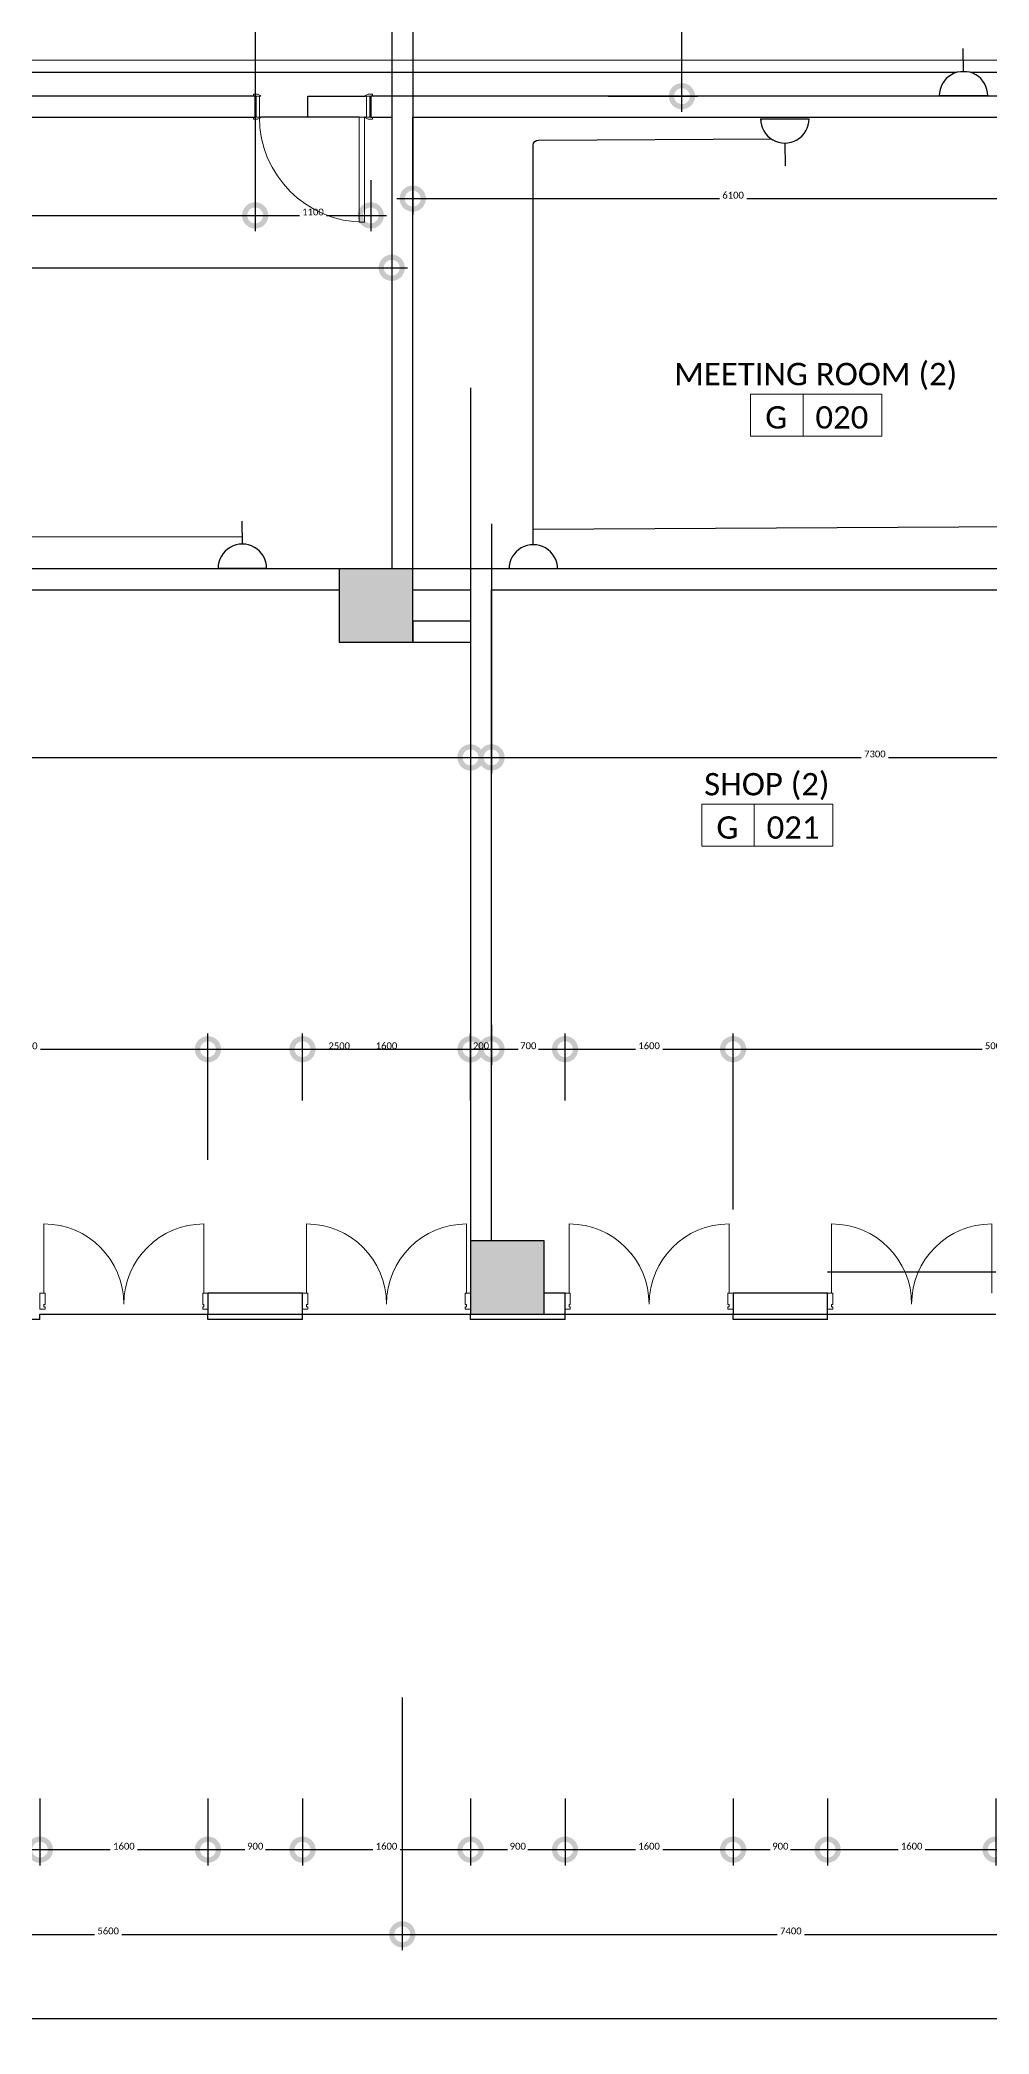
# Model space of a CAD drawing. Header units: metres. Extents: x 15.7 to 112.1, y 4.7 to 71.5.
# Drawn here: x 36.94 to 45.98, y 4.69 to 23.68 of the extents above; entities that cross this region are included whole.
import ezdxf

# ---------------------------------------------------------------- set-up
doc = ezdxf.new("R2010")
doc.units = ezdxf.units.M
doc.set_wipeout_variables(frame=1)
doc.linetypes.add('ECG_Line-Ptrn-Sold', pattern=[9144.001, 9144, -0.001])
doc.layers.get('0').update_dxf_attribs({"color": 3})
doc.layers.add('00', color=252, linetype='Continuous')
doc.layers.add('E-SOCKET', color=3, linetype='Continuous')
for name, color, linetype, lineweight in [('A-DIM', 7, 'Continuous', 5), ('A-DOOR', 5, 'Continuous', 5), ('A-TEXT', 7, 'ECG_Line-Ptrn-Sold', 13), ('A-WIN', 4, 'ECG_Line-Ptrn-Sold', 5)]:
    doc.layers.add(name, color=color, linetype=linetype, lineweight=lineweight)
doc.styles.add('Calibri', font='calibri.ttf', dxfattribs={"height": 0.212639})
doc.dimstyles.new('ECG_Dimn-Detl-100', dxfattribs={"dimscale": 0.3048, "dimtxt": 0.25, "dimasz": 1.312336, "dimexe": 0.492126, "dimexo": 0.0625, "dimgap": 0, "dimtad": 1, "dimdec": 0, "dimlfac": 1000, "dimzin": 0, "dimdsep": 46, "dimtxsty": 'Calibri', "dimblk1": 'DOTSMALL', "dimblk2": 'DOTSMALL', "dimsah": 1, "dimcen": 0.09, "dimdle": 0.492126, "dimazin": 0, "dimtfac": 1, "dimtdec": 4, "dimtix": 1, "dimtmove": 0, "dimatfit": 3, "dimfxl": 0.492126, "dimfxlon": 1, "dimtvp": 1, "dimtolj": 1, "dimtzin": 0, "dimarcsym": 2})
doc.dimstyles.new('ECG_Dimn-Detl-100_2', dxfattribs={"dimscale": 0.3048, "dimtxt": 0.25, "dimasz": 1.312336, "dimexe": 0.492126, "dimexo": 0.0625, "dimgap": 0, "dimtad": 1, "dimdec": 0, "dimlfac": 1000, "dimzin": 0, "dimdsep": 46, "dimtxsty": 'Calibri', "dimblk1": 'DOTSMALL', "dimblk2": 'DOTSMALL', "dimsah": 1, "dimcen": 0.09, "dimdle": 0.492126, "dimazin": 0, "dimtfac": 1, "dimtdec": 4, "dimtix": 1, "dimtmove": 0, "dimatfit": 3, "dimfxl": 0.492126, "dimfxlon": 1, "dimtvp": 1, "dimtolj": 1, "dimtzin": 0, "dimarcsym": 2})

# ---------------------------------------------------------------- blocks, each defined once
blk = doc.blocks.new('ECG_ Door-Single Leaf-Gnrc - 1100x2200 mm-2068461-GROUND FLOOR PLAN')
at = {"layer": 'A-DOOR'}
for p, q in [((-0.567, 0.12), (-0.527, 0.12)), ((-0.567, 0.1), (-0.567, 0.12)), ((-0.497, 0.1), (-0.55, 0.1)), ((-0.542, 0.1), (-0.51, 0.1)), ((-0.542, -0.1), (-0.542, 0.1)), ((-0.527, 0.12), (-0.501, 0.106)), ((-0.51, 0.1), (-0.51, -0.1)), ((0.55, 0.1), (0.497, 0.1)), ((0.501, 0.106), (0.527, 0.12)), ((0.51, 0.1), (0.542, 0.1)), ((0.51, -0.1), (0.51, 0.1)), ((0.527, 0.12), (0.567, 0.12)), ((0.542, 0.1), (0.542, -0.1)), ((0.567, 0.12), (0.567, 0.1)), ((-0.567, -0.12), (-0.567, -0.1)), ((-0.527, -0.12), (-0.567, -0.12)), ((-0.55, -0.1), (-0.497, -0.1)), ((-0.51, -0.1), (-0.542, -0.1)), ((-0.501, -0.106), (-0.527, -0.12)), ((0.44, -0.1), (0.49, -0.1)), ((0.44, -1.1), (0.44, -0.1)), ((0.44, -0.1), (0.44, -1.1)), ((0.49, -0.1), (0.44, -0.1)), ((0.49, -0.1), (0.49, -1.1)), ((0.49, -1.1), (0.49, -0.1)), ((0.497, -0.1), (0.55, -0.1)), ((0.527, -0.12), (0.501, -0.106)), ((0.542, -0.1), (0.51, -0.1)), ((0.567, -0.12), (0.527, -0.12)), ((0.567, -0.1), (0.567, -0.12)), ((0.49, -1.1), (0.44, -1.1)), ((0.44, -1.1), (0.49, -1.1))]:
    blk.add_line(p, q, dxfattribs=at)
for centre, radius, start, end in [((-0.505, 0.099), 0.00806, 7.125, 60.2551), ((0.505, 0.099), 0.00806, 119.7449, 172.875), ((0.49, -0.1), 1, 180, 270), ((-0.505, -0.099), 0.00806, 299.7449, 352.875), ((0.505, -0.099), 0.00806, 187.125, 240.2551)]:
    blk.add_arc(centre, radius, start, end, dxfattribs=at)
blk = doc.blocks.new('M_Door-Curtain-Wall-Double-Storefront - M_Door-Curtain-Wall-Double-Storefront-3337631-GROUND FLOOR PLAN')
at = {"layer": 'A-DOOR'}
for p, q in [((-0.762, 0.118), (-0.762, 0.778)), ((0.762, 0.118), (0.762, 0.778))]:
    blk.add_line(p, q, dxfattribs=at)
for centre, start, end in [((-0.762, 0.016), 0, 90), ((0.762, 0.016), 90, 180)]:
    blk.add_arc(centre, 0.762, start, end, dxfattribs=at)
blk = doc.blocks.new('Rectangular Mullion - ECG-RIGHT-END-MULION-DETAIL-3271408-GROUND FLOOR PLAN')
at = {"layer": 'A-WIN'}
for p, q in [((-0.05, 0.012), (-0.05, 0.032)), ((-0.05, 0.032), (0, 0.032)), ((-0.038, 0.012), (-0.05, 0.012)), ((-0.038, -0.012), (-0.038, 0.012)), ((0, 0.032), (0, -0.118)), ((-0.05, -0.118), (-0.05, -0.012)), ((-0.05, -0.012), (-0.038, -0.012)), ((0, -0.118), (-0.05, -0.118))]:
    blk.add_line(p, q, dxfattribs=at)
blk = doc.blocks.new('Rectangular Mullion - ECG-LEFT-END-MULION-DETAIL-3337275-GROUND FLOOR PLAN')
at = {"layer": 'A-WIN'}
for p, q in [((0, 0.032), (-0.05, 0.032)), ((-0.05, 0.032), (-0.05, 0.012)), ((-0.05, 0.012), (-0.038, 0.012)), ((-0.038, 0.012), (-0.038, -0.012)), ((0, -0.118), (0, 0.032)), ((-0.05, -0.012), (-0.05, -0.118)), ((-0.038, -0.012), (-0.05, -0.012)), ((-0.05, -0.118), (0, -0.118))]:
    blk.add_line(p, q, dxfattribs=at)
blk = doc.blocks.new('ECG_G-Tag-Room - ECG_G-Tag-Room-Engl-1568319-GROUND FLOOR PLAN')
at = {"layer": 'A-TEXT'}
for p, q in [((-0.00625, 0), (-0.00625, -0.004)), ((0.00625, 0), (-0.00625, 0)), ((-0.00125, -0.004), (-0.00125, 0)), ((0.00625, 0), (0.00625, -0.004)), ((0.00625, -0.004), (-0.00625, -0.004))]:
    blk.add_line(p, q, dxfattribs=at)
blk = doc.blocks.new('_DotSmall')
at = {"color": 0, "linetype": 'ByBlock', "const_width": 0.5}
blk.add_lwpolyline([(-0.0625, 0, 1), (0.0625, 0, 1)], format="xyb", close=True, dxfattribs=at)
blk = doc.blocks.new('SS')
at = {"color": 3}
blk.add_wipeout([(-0.231, 0), (-0.222, 0.062), (-0.202, 0.111), (-0.167, 0.159), (-0.126, 0.193), (-0.069, 0.22), (-0.025, 0.229), (0.05, 0.225), (0.112, 0.201), (0.155, 0.171), (0.195, 0.123), (0.218, 0.077), (0.229, 0.025), (0.229, 0)], dxfattribs=at)
at = {"layer": 'E-SOCKET', "color": 3}
for points in [[(0, 0.231), (-0.002, 0.449)], [(0.231, 0), (-0.231, 0)]]:
    blk.add_lwpolyline(points, dxfattribs=at)
blk.add_arc((0, 0), 0.231, 359.9102, 180.0898, dxfattribs=at)

msp = doc.modelspace()

# ---------------------------------------------------------------- hatches: boundary and pattern name
at = {"layer": '00'}
for points in [[(40.4939, 17.9473), (40.4939, 18.6473), (39.7939, 18.6473), (39.7939, 17.9473)], [(41.0439, 11.5473), (41.7439, 11.5473), (41.7439, 12.2473), (41.0439, 12.2473)]]:
    msp.add_hatch(color=256, dxfattribs=at).paths.add_polyline_path(points, flags=0)

# ---------------------------------------------------------------- linework, layer by layer
for p, q in [((38.9939, 23.1473), (32.9939, 23.1473)), ((38.9939, 22.9473), (38.9939, 23.1473)), ((39.4939, 22.9473), (39.4939, 23.1473)), ((39.4939, 23.1473), (40.0409, 23.1473)), ((46.5939, 23.1473), (40.0939, 23.1473)), ((40.0939, 23.1473), (40.0939, 22.9473)), ((32.9939, 22.9473), (38.9939, 22.9473)), ((39.9839, 22.9473), (39.0469, 22.9473)), ((40.0409, 22.9473), (40.0339, 22.9473)), ((40.0939, 22.9473), (40.2939, 22.9473)), ((40.2939, 22.9473), (40.2939, 18.6473)), ((40.4939, 18.6473), (40.4939, 22.9473)), ((40.4939, 22.9473), (46.5939, 22.9473)), ((39.7939, 18.6473), (29.4939, 18.6473)), ((40.2939, 18.6473), (39.7939, 18.6473)), ((39.7939, 18.6473), (39.7939, 18.4473)), ((40.4939, 18.6473), (40.2939, 18.6473)), ((47.3939, 18.6473), (40.4939, 18.6473)), ((40.4939, 18.4473), (40.4939, 18.6473)), ((29.4939, 18.4473), (39.7939, 18.4473)), ((39.7939, 18.4473), (39.7939, 17.9473)), ((40.4939, 18.4473), (41.0439, 18.4473)), ((40.4939, 17.9473), (40.4939, 18.4473)), ((41.0439, 18.4473), (41.0439, 18.1473)), ((41.2439, 18.4473), (47.3939, 18.4473)), ((41.2439, 12.2473), (41.2439, 18.4473)), ((41.0439, 18.1473), (40.4939, 18.1473)), ((40.4939, 18.1473), (40.4939, 17.9473)), ((39.7939, 17.9473), (40.4939, 17.9473)), ((40.4939, 17.9473), (41.0439, 17.9473)), ((41.0439, 17.9473), (41.0439, 12.2473)), ((41.2439, 12.2473), (41.0439, 12.2473)), ((41.0439, 12.2473), (41.0439, 11.5473)), ((41.7439, 12.2473), (41.2439, 12.2473)), ((41.7439, 11.7473), (41.7439, 12.2473)), ((46.0439, 11.9473), (44.4439, 11.9473)), ((39.4439, 11.7473), (38.5439, 11.7473)), ((38.5439, 11.7473), (38.5439, 11.5473)), ((39.4439, 11.5473), (39.4439, 11.7473)), ((41.9439, 11.7473), (41.7439, 11.7473)), ((41.7439, 11.5473), (41.7439, 11.7473)), ((41.9439, 11.5473), (41.9439, 11.7473)), ((44.4439, 11.7473), (43.5439, 11.7473)), ((43.5439, 11.7473), (43.5439, 11.5473)), ((44.4439, 11.5473), (44.4439, 11.7473)), ((36.9439, 11.4973), (36.3939, 11.4973)), ((36.9439, 11.4973), (36.9439, 11.5473)), ((36.9439, 11.5473), (38.5439, 11.5473)), ((38.5439, 11.5473), (39.4439, 11.5473)), ((38.5439, 11.4973), (38.5439, 11.5473)), ((39.4439, 11.4973), (38.5439, 11.4973)), ((39.4439, 11.4973), (39.4439, 11.5473)), ((39.4439, 11.5473), (41.0439, 11.5473)), ((41.0439, 11.5473), (41.7439, 11.5473)), ((41.0439, 11.4973), (41.0439, 11.5473)), ((41.9439, 11.4973), (41.0439, 11.4973)), ((41.7439, 11.5473), (41.9439, 11.5473)), ((41.9439, 11.5473), (43.5439, 11.5473)), ((41.9439, 11.4973), (41.9439, 11.5473)), ((43.5439, 11.5473), (44.4439, 11.5473)), ((43.5439, 11.4973), (43.5439, 11.5473)), ((44.4439, 11.4973), (43.5439, 11.4973)), ((44.4439, 11.4973), (44.4439, 11.5473)), ((44.4439, 11.5473), (46.0439, 11.5473))]:
    msp.add_line(p, q, dxfattribs=at)

# ---------------------------------------------------------------- block references
for name, p in [('ECG_ Door-Single Leaf-Gnrc - 1100x2200 mm-2068461-GROUND FLOOR PLAN', (39.5439, 23.0473)), ('M_Door-Curtain-Wall-Double-Storefront - M_Door-Curtain-Wall-Double-Storefront-3337631-GROUND FLOOR PLAN', (37.7439, 11.6293)), ('M_Door-Curtain-Wall-Double-Storefront - M_Door-Curtain-Wall-Double-Storefront-3337631-GROUND FLOOR PLAN', (40.2439, 11.6293)), ('M_Door-Curtain-Wall-Double-Storefront - M_Door-Curtain-Wall-Double-Storefront-3337631-GROUND FLOOR PLAN', (42.7439, 11.6293)), ('M_Door-Curtain-Wall-Double-Storefront - M_Door-Curtain-Wall-Double-Storefront-3337631-GROUND FLOOR PLAN', (45.2439, 11.6293))]:
    msp.add_blockref(name, p, dxfattribs=at)
at = {"layer": '00', "xscale": 99.99999999999993, "yscale": 99.99999999999993, "zscale": 99.99999999999993}
for p in [(44.3346, 20.3097), (43.8697, 16.4041)]:
    msp.add_blockref('ECG_G-Tag-Room - ECG_G-Tag-Room-Engl-1568319-GROUND FLOOR PLAN', p, dxfattribs=at)
at = {"layer": '00', "rotation": 180}
for p in [(36.9439, 11.6293), (39.4439, 11.6293), (41.9439, 11.6293), (44.4439, 11.6293)]:
    msp.add_blockref('Rectangular Mullion - ECG-LEFT-END-MULION-DETAIL-3337275-GROUND FLOOR PLAN', p, dxfattribs=at)
at = {"layer": '00', "extrusion": (0, 0, -1), "rotation": 180}
for p in [(-38.5439, 11.6293), (-41.0439, 11.6293), (-43.5439, 11.6293)]:
    msp.add_blockref('Rectangular Mullion - ECG-RIGHT-END-MULION-DETAIL-3271408-GROUND FLOOR PLAN', p, dxfattribs=at)

# ---------------------------------------------------------------- texts
at = {"layer": '00', "attachment_point": 2, "line_spacing_factor": 1.156427, "style": 'Calibri'}
for s, insert, char_height, width in [('MEETING ROOM (2)', (44.3297, 20.6074), 0.212639, 3.276), ('\\fCalibri|b0|i0|c178|p34|;G', (43.9542, 20.1948), 0.212639, 0.255), ('020', (44.5797, 20.1948), 0.21264, 0.612), ('SHOP (2)', (43.8649, 16.7017), 0.21264, 1.449), ('\\fCalibri|b0|i0|c178|p34|;G', (43.4893, 16.2891), 0.212639, 0.255), ('021', (44.1149, 16.2891), 0.21264, 0.612)]:
    msp.add_mtext(s, dxfattribs=dict(at, insert=insert, char_height=char_height, width=width))

# ---------------------------------------------------------------- dimensions: what is measured, and where the dimension line sits
at = {"layer": 'A-DIM'}
msp.add_linear_dim(base=(43.0567, 25.4473), p1=(42.9067, 23.1473), p2=(42.9067, 25.4473), angle=90, dimstyle='ECG_Dimn-Detl-100', override={"dimpost": '<>', "dimfxl": 2.3}, dxfattribs=at).render()
for base, p1, p2, dimstyle, override in [((64.6439, 23.3752), (29.4939, 23.5252), (64.6439, 23.5252), 'ECG_Dimn-Detl-100', {"dimpost": '<>', "dimfxl": 35.15}), ((46.5939, 22.1719), (40.4939, 22.3219), (46.5939, 22.3219), 'ECG_Dimn-Detl-100_2', {"dimpost": '<>', "dimfxl": 6.1}), ((38.9939, 22.0119), (32.9939, 22.1619), (38.9939, 22.1619), 'ECG_Dimn-Detl-100_2', {"dimpost": '<>', "dimfxl": 6}), ((40.0939, 22.0119), (38.9939, 22.1619), (40.0939, 22.1619), 'ECG_Dimn-Detl-100_2', {"dimpost": '<>', "dimfxl": 1.1}), ((40.2939, 21.5134), (29.4939, 21.6634), (40.2939, 21.6634), 'ECG_Dimn-Detl-100', {"dimpost": '<>', "dimfxl": 10.8}), ((41.0439, 16.8505), (29.4939, 17.0005), (41.0439, 17.0005), 'ECG_Dimn-Detl-100', {"dimpost": '<>', "dimfxl": 11.55}), ((48.5439, 16.8505), (41.2439, 17.0005), (48.5439, 17.0005), 'ECG_Dimn-Detl-100', {"dimpost": '<>', "dimfxl": 7.3}), ((38.5439, 14.0712), (35.0939, 13.9212), (38.5439, 13.9212), 'ECG_Dimn-Detl-100_2', {"dimpost": '<>', "dimfxl": 3.45}), ((41.0439, 14.0712), (38.5439, 13.9212), (41.0439, 14.2212), 'ECG_Dimn-Detl-100_2', {"dimpost": '<>', "dimfxl": 2.517936}), ((41.0439, 14.0718), (39.4439, 13.9218), (41.0439, 13.9218), 'ECG_Dimn-Detl-100_2', {"dimpost": '<>', "dimfxl": 1.6}), ((41.2439, 14.0718), (41.0439, 13.9218), (41.2439, 14.2218), 'ECG_Dimn-Detl-100_2', {"dimpost": '<>', "dimfxl": 0.360555}), ((41.9439, 14.0718), (41.2439, 14.2218), (41.9439, 13.9218), 'ECG_Dimn-Detl-100_2', {"dimpost": '<>', "dimfxl": 0.761577}), ((43.5439, 14.0718), (41.9439, 13.9218), (43.5439, 13.9218), 'ECG_Dimn-Detl-100_2', {"dimpost": '<>', "dimfxl": 1.6}), ((48.5439, 14.0718), (43.5439, 13.9218), (48.5439, 14.2218), 'ECG_Dimn-Detl-100_2', {"dimpost": '<>', "dimfxl": 5.008992}), ((36.9439, 6.4492), (36.3439, 6.5992), (36.9439, 6.5992), 'ECG_Dimn-Detl-100', {"dimpost": '<>', "dimfxl": 0.6}), ((38.5439, 6.4492), (36.9439, 6.5992), (38.5439, 6.5992), 'ECG_Dimn-Detl-100', {"dimpost": '<>', "dimfxl": 1.6}), ((39.4439, 6.4492), (38.5439, 6.5992), (39.4439, 6.5992), 'ECG_Dimn-Detl-100', {"dimpost": '<>', "dimfxl": 0.9}), ((41.0439, 6.4492), (39.4439, 6.5992), (41.0439, 6.5992), 'ECG_Dimn-Detl-100', {"dimpost": '<>', "dimfxl": 1.6}), ((41.9439, 6.4492), (41.0439, 6.5992), (41.9439, 6.5992), 'ECG_Dimn-Detl-100', {"dimpost": '<>', "dimfxl": 0.9}), ((43.5439, 6.4492), (41.9439, 6.5992), (43.5439, 6.5992), 'ECG_Dimn-Detl-100', {"dimpost": '<>', "dimfxl": 1.6}), ((44.4439, 6.4492), (43.5439, 6.5992), (44.4439, 6.5992), 'ECG_Dimn-Detl-100_2', {"dimpost": '<>', "dimfxl": 0.9}), ((46.0439, 6.4492), (44.4439, 6.5992), (46.0439, 6.5992), 'ECG_Dimn-Detl-100_2', {"dimpost": '<>', "dimfxl": 1.6}), ((40.3939, 5.6424), (34.7939, 5.7924), (40.3939, 5.7924), 'ECG_Dimn-Detl-100', {"dimpost": '<>', "dimfxl": 5.6}), ((47.7939, 5.6424), (40.3939, 5.7924), (47.7939, 5.7924), 'ECG_Dimn-Detl-100', {"dimpost": '<>', "dimfxl": 7.4}), ((94.3939, 4.8424), (26.0939, 4.9924), (94.3939, 4.9924), 'ECG_Dimn-Detl-100', {"dimpost": '<>', "dimfxl": 68.3})]:
    msp.add_linear_dim(base=base, p1=p1, p2=p2, dimstyle=dimstyle, override=override, dxfattribs=at).render()

# ---------------------------------------------------------------- next in the draw order: block references
at = {"color": 1}
for p in [(45.7378, 23.1515), (38.8717, 18.6511), (41.6415, 18.6459)]:
    msp.add_blockref('SS', p, dxfattribs=at)
at = {"color": 1, "rotation": 180}
msp.add_blockref('SS', (44.0365, 22.9318), dxfattribs=at)

# ---------------------------------------------------------------- next in the draw order: linework, layer by layer
msp.add_lwpolyline([(55.1358, 23.4912), (36.5934, 23.487)])
for points in [[(46.8506, 19.0493), (41.6403, 19.0223), (41.6403, 22.68, -0.4126958), (41.6901, 22.73), (43.9084, 22.7415)], [(35.3081, 22.4943), (33.0679, 22.4943), (33.0679, 22.4683, -0.4142136), (33.0179, 22.4183), (29.6144, 22.4183, 0.4142136), (29.5644, 22.3683), (29.5644, 19.0023, 0.4143008), (29.6144, 18.9523), (38.871, 18.9551)]]:
    msp.add_lwpolyline(points, format="xyb")

doc.saveas('drawing.dxf')
